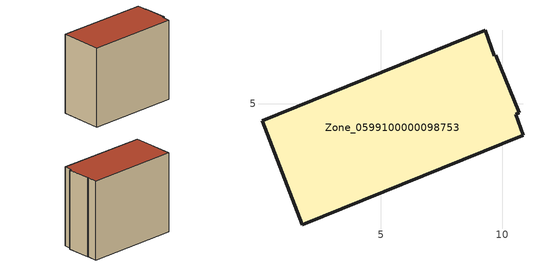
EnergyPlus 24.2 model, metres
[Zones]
Zone_0599100000098753
 floor ground (C_G): 10.87,3.7 1.75,0.01 0.09,4.29 9.31,8.03 9.69,6.98 9.75,7.01 10.72,4.62 10.56,4.56 z2.9
 wall outside (C_F): 9.31,8.03 0.09,4.29 1.75,0.01 10.87,3.7 10.56,4.56 10.72,4.62 9.75,7.01 9.69,6.98 9.31,8.03 z2.9:11.45
 roof outside (C_R): 1.75,0.01 10.87,3.7 10.56,4.56 10.72,4.62 9.75,7.01 9.69,6.98 9.31,8.03 0.09,4.29 z11.45
[BUILDING]
Pand.0599100000098753: North Axis=0; Terrain=City; Loads Convergence Tolerance Value=0.04; Temperature Convergence Tolerance Value=0.4; Solar Distribution=FullExterior; Maximum Number of Warmup Days=25; Minimum Number of Warmup Days=1
[Site:Location]
Rotterdam.The.Hague.AP_ZH_NLD Design_Conditions: Latitude=51.96; Longitude=4.45; Time Zone=1; Elevation=-4.5
[SITE:GROUNDTEMPERATURE:BUILDINGSURFACE]
18, 18, 18, 18, 18, 18, 18, 18, 18, 18, 18, 18
[MATERIAL] Thermal Absorptance=0.9; Solar Absorptance=0.7; Visible Absorptance=0.7
Name | Roughness | Thickness | Conductivity | Density | Specific Heat
G.TI.1946-1964 | MediumSmooth | 0.15 | 1 | 540 | 1210
F.TI.1946-1964 | Rough | 0.3 | 0.857143 | 1920 | 840
R.TI.1946-1964 | MediumRough | 0.2 | 0.277778 | 1500 | 1000
[CONSTRUCTION]
C_G: G.TI.1946-1964
C_F: F.TI.1946-1964
C_R: R.TI.1946-1964
[ZONE]
Zone_0599100000098753: Type=1; Multiplier=1; Ceiling Height=Autocalculate; Volume=Autocalculate; Floor Area=autocalculate; Part of Total Floor Area=Yes
[ZONEINFILTRATION:DESIGNFLOWRATE]
Infil_Zone_0599100000098753: Zone or ZoneList or Space or SpaceList=Zone_0599100000098753; Schedule=AlwaysOn; Design Flow Rate Calculation Method=Flow/Area; Flow Rate per Floor Area=0.003; Constant Term Coefficient=1; Temperature Term Coefficient=0; Velocity Term Coefficient=0; Velocity Squared Term Coefficient=0
[HVACTEMPLATE:ZONE:IDEALLOADSAIRSYSTEM]
Zone_0599100000098753: Maximum Heating Supply Air Temperature=50; Minimum Cooling Supply Air Temperature=13; Maximum Heating Supply Air Humidity Ratio=0.0156; Minimum Cooling Supply Air Humidity Ratio=0.0077; Heating Limit=NoLimit; Cooling Limit=NoLimit; Dehumidification Control Type=ConstantSensibleHeatRatio; Cooling Sensible Heat Ratio=0.7; Dehumidification Setpoint=60; Humidification Control Type=None; Humidification Setpoint=30; Outdoor Air Method=None; Outdoor Air Flow Rate per Person=0.00944; Outdoor Air Flow Rate per Zone Floor Area=0; Outdoor Air Flow Rate per Zone=0; Demand Controlled Ventilation Type=None; Outdoor Air Economizer Type=NoEconomizer; Heat Recovery Type=None; Sensible Heat Recovery Effectiveness=0.7; Latent Heat Recovery Effectiveness=0.65
[ZONECONTROL:THERMOSTAT]
ThermostatControl_Zone_0599100000098753: Zone or ZoneList=Zone_0599100000098753; Control Type Schedule=DualSetpointControlType; Control 1=Thermostat_Zone_0599100000098753; Temperature Difference Between Cutout And Setpoint=0
[THERMOSTATSETPOINT:DUALSETPOINT]
Thermostat_Zone_0599100000098753: Heating Setpoint Temperature Schedule=HeatingSetpoint_Zone_0599100000098753; Cooling Setpoint Temperature Schedule=CoolingSetpoint_Zone_0599100000098753
[SCHEDULE:COMPACT]
HeatingSetpoint_Zone_0599100000098753: Through: 12/31, For: AllDays, Until: 24:00, 21
CoolingSetpoint_Zone_0599100000098753: Through: 12/31, For: AllDays, Until: 24:00, 24
DualSetpointControlType: Through: 12/31, For: AllDays, Until: 24:00, 4
AlwaysOn: Through: 12/31, For: AllDays, Until: 24:00, 1
